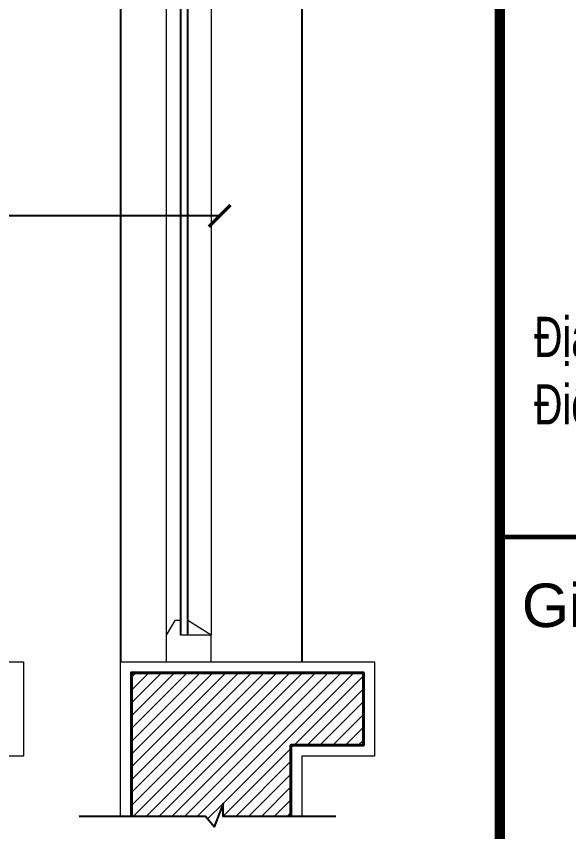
# Model space of a CAD drawing. Header units: millimetres. Extents: x -229618 to 2906, y -178063 to 96806.
# Drawn here: x -9945 to -9183, y -61636 to -60511 of the extents above; entities that cross this region are included whole.
import ezdxf
from ezdxf.enums import TextEntityAlignment as Align

# ---------------------------------------------------------------- set-up
doc = ezdxf.new("R2010")
doc.units = ezdxf.units.MM
doc.header["$LTSCALE"] = 200
doc.header["$MEASUREMENT"] = 0
doc.layers.get('0').update_dxf_attribs({"color": 95, "linetype": 'CONTINUOUS'})
for name, color, linetype, lineweight in [('cat', 1, 'CONTINUOUS', 40), ('hatch', 250, 'CONTINUOUS', 5), ('nho', 252, 'CONTINUOUS', 15), ('thay', 7, 'CONTINUOUS', 18)]:
    doc.layers.add(name, color=color, linetype=linetype, lineweight=lineweight)
for name, color, linetype in [('CUA', 145, 'CONTINUOUS'), ('DIM', 251, 'CONTINUOUS'), ('KHUNGTEN', 7, 'CONTINUOUS')]:
    doc.layers.add(name, color=color, linetype=linetype)
doc.styles.add('Arial iso', font='vnarial_0.ttf')
doc.styles.add('Scale', font='vnsimli.shx', dxfattribs={"width": 0.65, "bigfont": 'bigfont.shx'})
doc.dimstyles.new('Scale', dxfattribs={"dimscale": 75, "dimtxt": 2, "dimasz": 1, "dimexe": 1.6, "dimexo": 0, "dimgap": 0.8, "dimtad": 1, "dimdec": 0, "dimzin": 0, "dimdsep": 46, "dimtxsty": 'Scale', "dimblk": 'ARCHTICK', "dimcen": 0.1, "dimdle": 1, "dimclrd": 256, "dimclre": 256, "dimclrt": 3, "dimadec": 0, "dimazin": 0, "dimtfac": 1, "dimtdec": 0, "dimtix": 1, "dimtmove": 2, "dimatfit": 3, "dimldrblk": 'ARCHTICK', "dimfxl": 0, "dimtolj": 1, "dimtzin": 0, "dimarcsym": 0})

# ---------------------------------------------------------------- blocks, each defined once
blk = doc.blocks.new('KhungA3')
at = {"layer": 'KHUNGTEN', "color": 4, "const_width": 0.466}
blk.add_lwpolyline([(365.131, 295.639), (411.131, 295.639), (411.131, 8.987), (365.131, 8.987)], close=True, dxfattribs=at)
at = {"layer": 'KHUNGTEN', "color": 8, "const_width": 0.207}
blk.add_lwpolyline([(365.131, 159.008), (411.131, 159.008)], dxfattribs=at)
at = {"layer": 'KHUNGTEN', "color": 8, "style": 'Arial iso', "width": 0.702283}
blk.add_text('§Þa chØ: Nhµ A6/217 §ª La Thµnh-§èng §a-Hµ Néi', height=1.84793, dxfattribs=at).set_placement((366.698, 167.287), (407.714, 167.287), align=Align.FIT)
at = {"layer": 'KHUNGTEN', "color": 8, "style": 'Arial iso'}
for s, height, width, p in [('§iÖn tho¹i: 04.5148770', 1.84793, 0.702283, (366.698, 164.183)), ('Gi¸m ®èc', 2, 1, (366.139, 154.869))]:
    blk.add_text(s, height=height, dxfattribs=dict(at, width=width)).set_placement(p)
blk = doc.blocks.new('_ArchTick')
at = {"color": 0, "linetype": 'ByBlock', "const_width": 0.15}
blk.add_lwpolyline([(-0.5, -0.5), (0.5, 0.5)], dxfattribs=at)

msp = doc.modelspace()

# ---------------------------------------------------------------- hatches: boundary and pattern name
at = {"layer": 'hatch', "linetype": 'Continuous'}
h = msp.add_hatch(dxfattribs=at)
h.set_pattern_fill('ANSI31', color=256, scale=100, style=0)
h.set_pattern_definition([(45, (-100526.758, -47811.683), (-8.8388348, 8.8388348), [])])
h.paths.add_polyline_path([(-9466.3, -61416.2), (-9786.3, -61416.2), (-9786.3, -61614.4), (-9684, -61614.4), (-9672.1, -61628.8), (-9659.8, -61596.5), (-9659.8, -61614.4), (-9566.3, -61614.4), (-9566.3, -61516.2), (-9466.3, -61516.2)])

# ---------------------------------------------------------------- linework, layer by layer
at = {"layer": 'cat', "linetype": 'Continuous'}
msp.add_lwpolyline([(-9786.3, -61614.4), (-9786.3, -61416.2), (-9466.3, -61416.2), (-9466.3, -61516.2), (-9566.3, -61516.2), (-9566.3, -61614.4)], dxfattribs=at)
at = {"layer": 'CUA', "ltscale": 0.5}
for p, q in [((-9551.3, -59701.2), (-9551.3, -61401.2)), ((-9718.3, -61364.2), (-9718.3, -59738.2)), ((-9708.3, -61364.2), (-9708.3, -59738.2))]:
    msp.add_line(p, q, dxfattribs=at)
msp.add_lwpolyline([(-9801.3, -59701.2), (-9801.3, -61401.2)], dxfattribs=at)
at = {"layer": 'CUA'}
msp.add_lwpolyline([(-9504.4, -61614.4), (-9659.8, -61614.4), (-9659.8, -61596.5), (-9672.1, -61628.8), (-9684, -61614.4), (-9858.1, -61614.4)], dxfattribs=at)
at = {"layer": 'hatch', "linetype": 'Continuous'}
for points in [[(-10285.1, -61614.4), (-10285.1, -61401.2), (-9935.1, -61401.2), (-9935.1, -61531.2), (-10035.1, -61531.2), (-10035.1, -61614.4)], [(-9801.3, -61614.4), (-9801.3, -61401.2), (-9451.3, -61401.2), (-9451.3, -61531.2), (-9551.3, -61531.2), (-9551.3, -61614.4)]]:
    msp.add_lwpolyline(points, dxfattribs=at)
at = {"layer": 'nho', "linetype": 'Continuous'}
for p, q in [((-9738.3, -59738.2), (-9738.3, -61364.2)), ((-9676.3, -59738.2), (-9676.3, -61364.2))]:
    msp.add_line(p, q, dxfattribs=at)
at = {"layer": 'thay', "ltscale": 0.5}
for p, q in [((-9676.3, -61364.2), (-9708.3, -61344.2)), ((-9691.1, -61370.2), (-9691.1, -61370.2))]:
    msp.add_line(p, q, dxfattribs=at)
msp.add_lwpolyline([(-9676.3, -61364.2), (-9718.3, -61364.2), (-9718.3, -61344.2), (-9726.3, -61344.2), (-9738.3, -61364.2), (-9738.3, -61401.2), (-9676.3, -61401.2)], close=True, dxfattribs=at)

# ---------------------------------------------------------------- block references
at = {"layer": 'KHUNGTEN', "xscale": 30, "yscale": 30, "zscale": 30.00000000000154}
msp.add_blockref('KhungA3', (-20232.2, -65999.3), dxfattribs=at)

# ---------------------------------------------------------------- leaders
at = {"layer": 'DIM', "linetype": 'Continuous'}
msp.add_leader([(-9664.5, -60786.1), (-10563.2, -60786.1)], dimstyle='Scale', override={"dimscale": 30}, dxfattribs=at)

doc.saveas('drawing.dxf')
